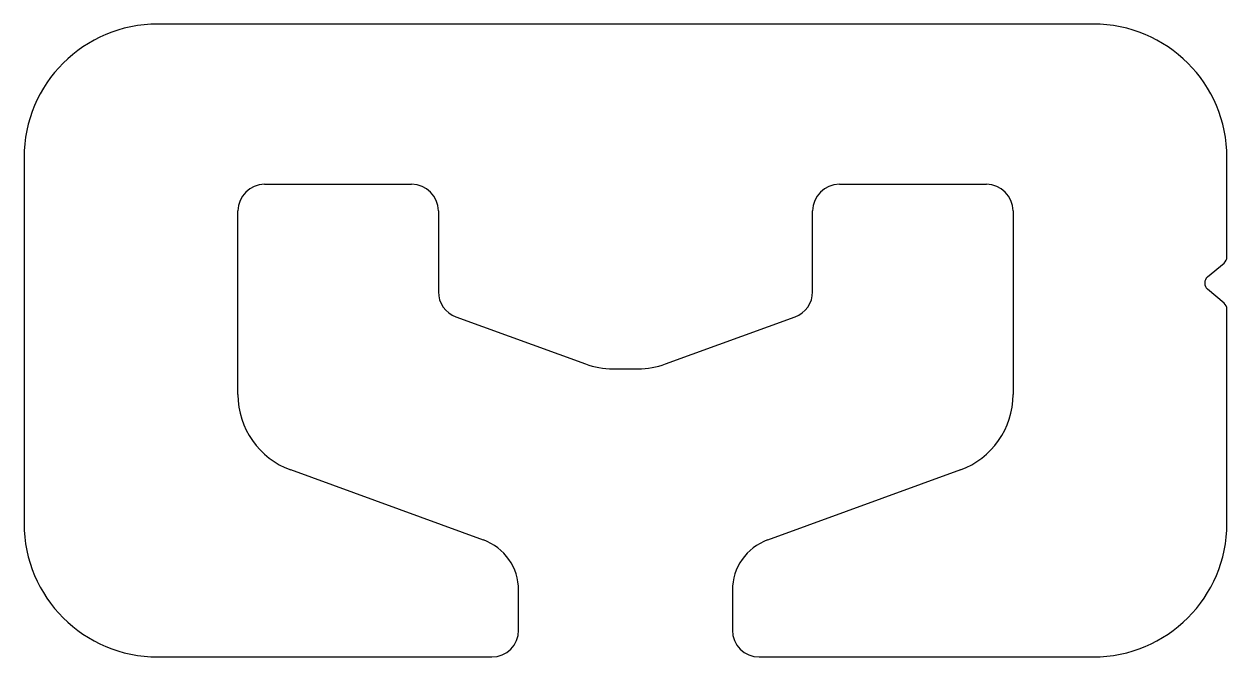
# Model space of a CAD drawing. Extents: x 2951.6 to 2996.6, y 1367.9 to 1391.6.
import ezdxf

# ---------------------------------------------------------------- set-up
doc = ezdxf.new("R2010")
doc.units = 0
doc.layers.get('0').update_dxf_attribs({"linetype": 'CONTINUOUS'})

msp = doc.modelspace()

# ---------------------------------------------------------------- linework, layer by layer
for p, q in [((2991.562, 1391.61), (2956.562, 1391.61)), ((2951.562, 1386.61), (2951.562, 1372.91)), ((2996.562, 1382.889), (2996.562, 1386.61)), ((2960.562, 1385.61), (2966.062, 1385.61)), ((2982.062, 1385.61), (2987.562, 1385.61)), ((2959.562, 1377.732), (2959.562, 1384.61)), ((2967.062, 1384.61), (2967.062, 1381.583)), ((2981.062, 1381.583), (2981.062, 1384.61)), ((2988.562, 1384.61), (2988.562, 1377.732)), ((2995.836, 1382.139), (2996.455, 1382.659)), ((2996.455, 1381.16), (2995.836, 1381.68)), ((2967.72, 1380.644), (2972.565, 1378.88)), ((2975.559, 1378.88), (2980.404, 1380.644)), ((2996.562, 1372.91), (2996.562, 1380.931)), ((2973.591, 1378.699), (2974.533, 1378.699)), ((2968.746, 1372.289), (2961.536, 1374.913)), ((2986.588, 1374.913), (2979.378, 1372.289)), ((2970.062, 1368.91), (2970.062, 1370.41)), ((2978.062, 1370.41), (2978.062, 1368.91)), ((2956.562, 1367.91), (2969.062, 1367.91)), ((2979.062, 1367.91), (2991.562, 1367.91))]:
    msp.add_line(p, q)
for centre, radius, start, end in [((2956.562, 1386.61), 5, 90, 180), ((2991.562, 1386.61), 5, 0, 90), ((2960.562, 1384.61), 1, 90, 180), ((2966.062, 1384.61), 1, 360, 90), ((2982.062, 1384.61), 1, 90, 180), ((2987.562, 1384.61), 1, 360, 90), ((2996.262, 1382.889), 0.3, 310, 360), ((2996.029, 1381.91), 0.3, 130, 230), ((2968.062, 1381.583), 1, 180, 250), ((2980.062, 1381.583), 1, 290, 0), ((2996.262, 1380.931), 0.3, 0, 50), ((2973.591, 1381.699), 3, 250, 270), ((2974.533, 1381.699), 3, 270, 290), ((2962.562, 1377.732), 3, 180, 250), ((2985.562, 1377.732), 3, 290, 0), ((2956.562, 1372.91), 5, 180, 270), ((2991.562, 1372.91), 5, 270, 0), ((2968.062, 1370.41), 2, 0, 70), ((2980.062, 1370.41), 2, 110, 180), ((2969.062, 1368.91), 1, 270, 0), ((2979.062, 1368.91), 1, 180, 270)]:
    msp.add_arc(centre, radius, start, end)

doc.saveas('drawing.dxf')
